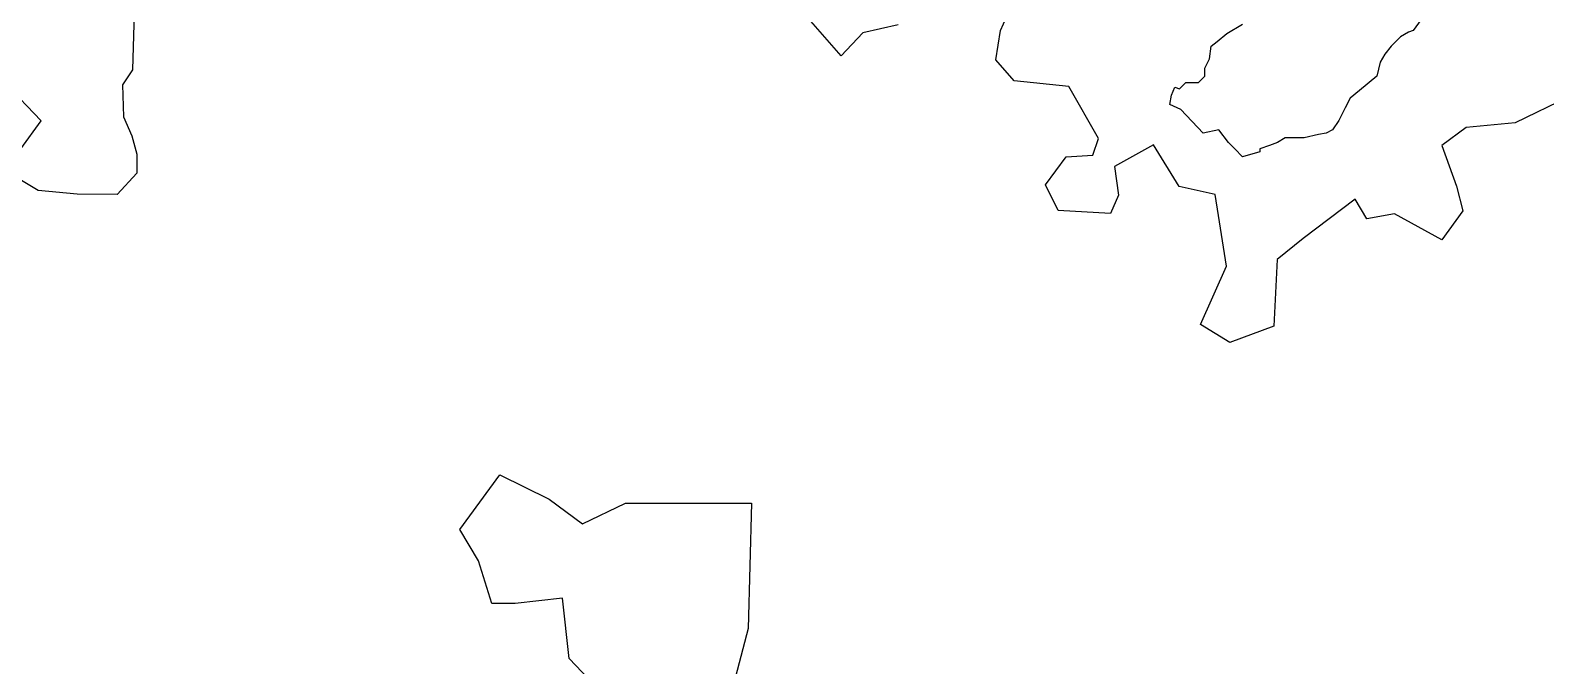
# Model space of a CAD drawing. Extents: x 552101 to 560756, y 1825061 to 1833835.
# Drawn here: x 554503 to 555463, y 1830294 to 1830696 of the extents above; entities that cross this region are included whole.
import ezdxf

# ---------------------------------------------------------------- set-up
doc = ezdxf.new("R2010")
doc.units = 0
doc.layers.add('07', color=7, linetype='Continuous')
doc.layers.add('2', color=7, linetype='Continuous')

msp = doc.modelspace()

# ---------------------------------------------------------------- linework, layer by layer
at = {"layer": '07'}
msp.add_lwpolyline([(555384.41, 1830703.25), (555379.4, 1830696.24), (555376.4, 1830695.24), (555371.4, 1830692.24), (555365.4, 1830686.24), (555361.39, 1830681.24), (555358.39, 1830676.23), (555356.39, 1830667.23), (555345.38, 1830658.22), (555339.38, 1830653.22), (555336.38, 1830647.22), (555332.38, 1830639.21), (555328.38, 1830633.21), (555324.37, 1830631.21), (555319.37, 1830630.21), (555310.37, 1830628.21), (555301.36, 1830628.21), (555298.36, 1830628.21), (555293.36, 1830625.2), (555288.35, 1830623.2), (555282.35, 1830621.2), (555282.35, 1830619.2), (555271.34, 1830616.2), (555266.34, 1830621.2), (555262.34, 1830625.2), (555256.33, 1830633.21), (555246.33, 1830631.21), (555232.32, 1830646.22), (555225.32, 1830649.22), (555226.32, 1830655.22), (555228.32, 1830660.22), (555231.32, 1830659.22), (555235.32, 1830663.22), (555243.33, 1830663.22), (555247.33, 1830667.23), (555247.33, 1830672.23), (555250.33, 1830678.23), (555251.33, 1830686.24), (555255.33, 1830689.24), (555261.34, 1830694.24), (555271.34, 1830700.25)], dxfattribs=at)
at = {"layer": '2'}
for points in [[(555053.07, 1830699.89), (555030.75, 1830694.82), (555017.05, 1830680.11), (554965.3, 1830739.44)], [(555512.1, 1830670.73), (555443.94, 1830637.71), (555412.96, 1830634.61), (555397.47, 1830623.26), (555406.77, 1830597.46), (555410.9, 1830581.98), (555397.47, 1830563.41), (555367.52, 1830579.92), (555349.97, 1830576.82), (555342.74, 1830589.21), (555309.7, 1830564.44), (555293.17, 1830551.02), (555291.11, 1830508.71), (555263.23, 1830498.39), (555244.64, 1830509.74), (555261.16, 1830546.9), (555256, 1830578.89), (555253.93, 1830592.3), (555231.22, 1830597.4), (555214.99, 1830623.77), (555190.13, 1830610.08), (555192.66, 1830591.82), (555187.59, 1830580.16), (555154.61, 1830582.19), (555146.49, 1830598.42), (555159.68, 1830616.16), (555176.43, 1830617.18), (555179.98, 1830627.83), (555161.2, 1830660.78), (555126.7, 1830664.33), (555115.03, 1830677.52), (555118.08, 1830696.28), (555123.66, 1830708.95)], [(554569.12, 1830707.45), (554568.19, 1830671.22), (554561.8, 1830661.77), (554562.53, 1830641.56), (554567.64, 1830629.39), (554570.81, 1830617.71), (554570.81, 1830605.78), (554558.39, 1830592.15), (554533.06, 1830592.39), (554508.36, 1830594.73), (554495.69, 1830602.28)], [(554497.4, 1830621.26), (554510.31, 1830639.03), (554487.66, 1830662.64)], [(554960.29, 1830396.51), (554958.12, 1830317.16), (554950.18, 1830286.5), (554930.69, 1830256.56), (554910.48, 1830249.35), (554877.64, 1830263.42), (554844.79, 1830298.04), (554840.46, 1830336.28), (554810.5, 1830333.03), (554795.71, 1830333.03), (554787.4, 1830360.08), (554775.49, 1830379.92), (554800.76, 1830414.55), (554832.16, 1830399.04), (554853.09, 1830383.53), (554880.52, 1830396.51), (554960.29, 1830396.51)]]:
    msp.add_lwpolyline(points, dxfattribs=at)

doc.saveas('drawing.dxf')
